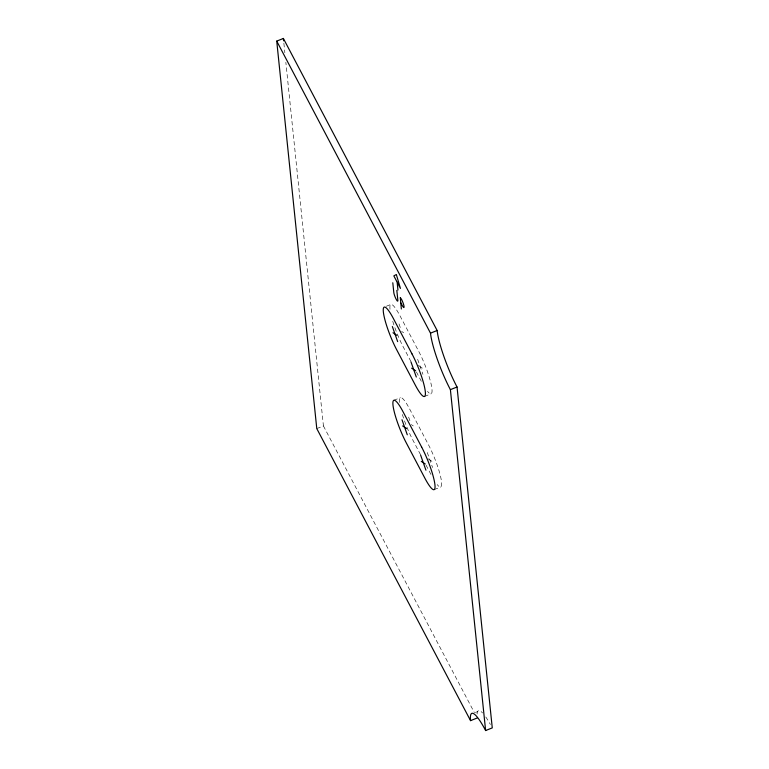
<?xml version="1.0" encoding="UTF-8"?>
<svg xmlns="http://www.w3.org/2000/svg" width="769" height="769" viewBox="0 0 769 769"><rect width="100%" height="100%" fill="white"/><g stroke="black" fill="none" stroke-linecap="round" stroke-linejoin="round"><path stroke-width="0.58" stroke-dasharray="3.85 2.88" d="M386.326 306.264L390.758 304.486M316.78 428.593L323.422 425.939L285.847 62.299M393.747 400.332L400.389 397.669M424.546 396.429L431.188 393.766M434.177 489.613L440.82 486.95M475.386 712.488L477.597 711.594M401.649 331.42L403.658 332.746M418.288 365.515L419.624 366.4M420.297 366.832L422.306 368.159M411.28 424.603L413.289 425.93M427.92 458.699L429.256 459.574M429.929 460.016L431.938 461.342M410.934 361.536L403.254 346.954A29.059 5.008 68.2 0 1 392.363 320.019M416.413 371.946L421.902 382.366M420.566 454.719L412.886 440.137A29.059 5.008 68.2 0 1 401.995 413.203M426.045 465.13L431.534 475.55M323.422 425.939L474.396 712.671M417.644 359.306L422.95 374.368M398.996 323.893L400.514 328.19M427.276 452.489L432.582 467.552M408.627 417.077L410.146 421.374M283.876 43.218L284.857 52.753M477.059 714.074A43.583 7.507 68.2 0 1 482.586 712.969M485.758 716.958A43.583 7.507 68.2 0 1 490.42 724.504M399.63 402.475A29.059 5.008 68.2 0 1 409.675 409.07L428.323 444.492A29.059 5.008 68.2 0 1 440.772 477.376A29.059 5.008 68.2 0 1 437.138 484.537M389.998 309.292A29.059 5.008 68.2 0 1 400.043 315.896L418.692 351.308A29.059 5.008 68.2 0 1 431.14 384.192A29.059 5.008 68.2 0 1 427.516 391.354"/><path stroke-width="1.15" d="M276.734 41.113L283.377 38.45L437.148 330.497A43.583 7.507 68.2 0 0 457.036 386.999L492.266 727.887L485.624 730.55A43.583 7.507 68.2 0 0 470.551 720.649L316.78 428.593L276.734 41.113L430.505 333.16A43.583 7.507 68.2 0 0 450.394 389.652L485.624 730.55M430.505 333.16L437.148 330.497M450.394 389.652L457.036 386.999M470.551 720.649L477.193 717.986M392.997 332.766L397.015 335.399M411.646 368.178L415.664 370.821M402.629 425.949L406.647 428.583M421.277 461.362L425.295 463.995M396.9 281.704L393.834 275.879L396.343 274.523L400.438 288.413L397.131 282.146L397.948 290.057M400.918 303.005L402.12 305.283A5.604 0.961 68.2 0 0 404.061 306.552A5.604 0.961 68.2 0 0 401.505 299.295L400.284 297.574L401.351 308.994M411.002 361.968L416.308 377.031M392.353 326.546L397.66 341.619M420.633 455.142L425.939 470.215M401.985 419.73L407.291 434.802M396.833 290.422L397.852 300.294A5.027 0.865 68.2 0 1 396.112 299.151A5.027 0.865 68.2 0 1 393.815 292.633L392.796 282.761M283.377 38.45L283.626 40.834M412.049 353.971L393.401 318.549A29.059 5.008 68.2 0 0 383.356 311.954A29.059 5.008 68.2 0 0 396.612 349.616L415.26 385.029A29.059 5.008 68.2 0 0 425.305 391.632A29.059 5.008 68.2 0 0 412.049 353.971M421.681 447.145L403.033 411.732A29.059 5.008 68.2 0 0 392.988 405.128A29.059 5.008 68.2 0 0 406.243 442.8L424.892 478.212A29.059 5.008 68.2 0 0 434.937 484.816A29.059 5.008 68.2 0 0 421.681 447.145"/></g></svg>
